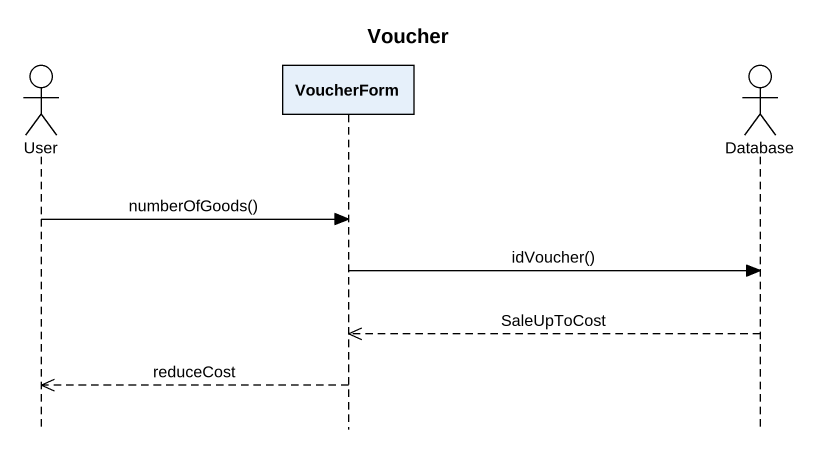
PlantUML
@startuml
title Voucher
hide footbox
actor User
participant VoucherForm
actor "Database" as Database_

User -> VoucherForm : numberOfGoods()
VoucherForm -> Database_ : idVoucher()
Database_ -->> VoucherForm : SaleUpToCost
VoucherForm -->> User : reduceCost
@enduml
